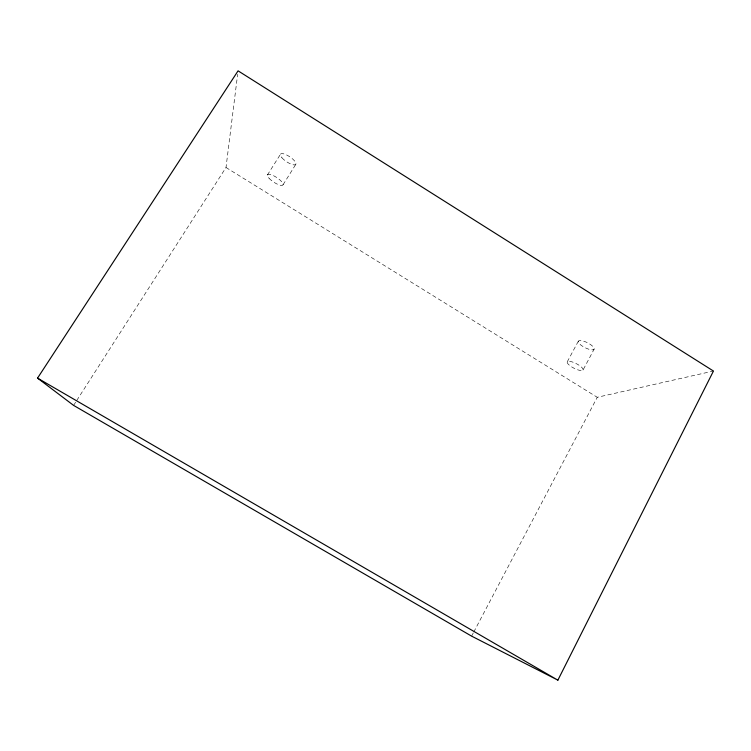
<?xml version="1.0" encoding="UTF-8"?>
<svg xmlns="http://www.w3.org/2000/svg" width="751" height="751" viewBox="0 0 751 751"><rect width="100%" height="100%" fill="white"/><g stroke="black" fill="none" stroke-linecap="round" stroke-linejoin="round"><path stroke-width="0.56" stroke-dasharray="3.75 2.82" d="M76.752 400.461L226.004 167.501L237.645 74.293M471.609 636.135L473.252 633.018M473.797 631.985L597.252 397.288L713.45 371.041M583.029 370.036A8.89 2.563 27.1 0 0 572.412 362.001A8.89 2.563 27.1 0 0 569.99 365.737A8.89 2.563 27.1 0 0 583.029 370.036L594.088 349.262A8.852 2.751 26.8 0 0 583.583 341.151A8.852 2.751 26.8 0 0 581.011 345.178A8.852 2.751 26.8 0 0 594.088 349.262M567.24 361.851L578.345 341.17M283.071 184.737L295.941 164.131M267.403 175.002L280.376 154.415M73.598 405.399L76.123 401.447M226.004 167.501L597.252 397.288M269.102 178.306A9.256 2.751 33.4 0 0 282.583 185.272A9.256 2.751 33.4 0 0 274.049 175.959A9.256 2.751 33.4 0 0 269.102 178.306M281.982 157.832A9.219 2.948 33.7 0 0 295.425 164.713A9.219 2.948 33.7 0 0 287.089 155.204A9.219 2.948 33.7 0 0 281.982 157.832"/><path stroke-width="1.13" d="M557.88 680.162L713.45 371.041L238.076 70.838L37.55 378.119L73.598 405.399L471.609 636.135L557.88 680.162L37.55 378.119"/></g></svg>
